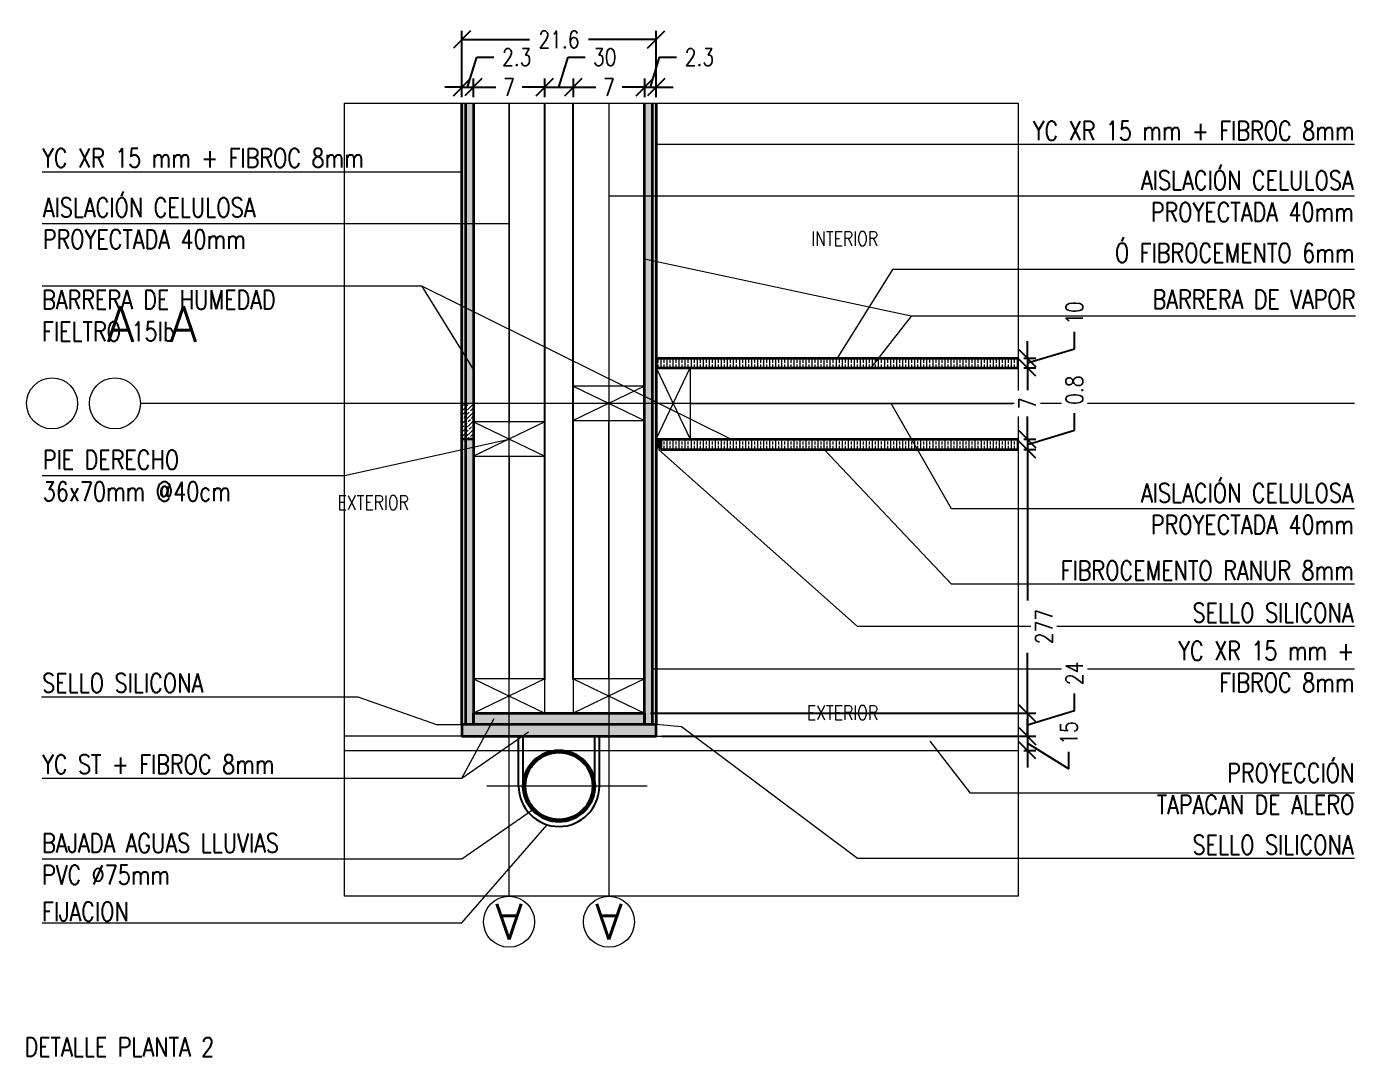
# Model space of a CAD drawing. Header units: metres. Extents: x -2 to 612, y -64 to 156.
# Drawn here: x 501.758 to 503.154, y 2.443 to 3.525 of the extents above; entities that cross this region are included whole.
import ezdxf
from ezdxf.enums import TextEntityAlignment as Align

# ---------------------------------------------------------------- set-up
doc = ezdxf.new("R2010")
doc.units = ezdxf.units.M
doc.header["$LTSCALE"] = 5
doc.header["$MEASUREMENT"] = 0
doc.layers.get('0').update_dxf_attribs({"color": 30})
doc.layers.get('DEFPOINTS').update_dxf_attribs({"color": 210})
doc.layers.add('_AUX', color=210, linetype='Continuous', lineweight=18, plot=False)
for name, color, linetype, lineweight in [('A-ANNO-DIMS', 3, 'Continuous', 18), ('A-ANNO-SYMB', 3, 'Continuous', 18), ('A-ANNO-TEXT', 3, 'Continuous', 18), ('A-DETL-PATT', 8, 'Continuous', 18), ('A-ELEV-IDEN', 3, 'Continuous', 18), ('A-ELEV-MBE2', 4, 'Continuous', 25), ('A-SECT-MCUT', 7, 'Continuous', 35), ('A-WALL-PATT', 8, 'Continuous', 18), ('A-WALL-STUD', 3, 'Continuous', 18)]:
    doc.layers.add(name, color=color, linetype=linetype, lineweight=lineweight)
doc.styles.add('E-ROMANS', font='romans.shx', dxfattribs={"width": 0.8})
doc.dimstyles.new('E-0010_TICK_18', dxfattribs={"dimscale": 0.001, "dimtxt": 18, "dimasz": 18, "dimexe": 9, "dimexo": 6, "dimgap": 9, "dimtad": 0, "dimdec": 0, "dimlfac": 1000, "dimzin": 0, "dimdsep": 46, "dimtxsty": 'E-ROMANS', "dimblk": 'OBLIQUE', "dimcen": 9, "dimclrd": 256, "dimclre": 256, "dimclrt": 256, "dimadec": 0, "dimazin": 0, "dimtfac": 1, "dimtdec": 0, "dimtmove": 1, "dimatfit": 3, "dimldrblk": 'OPEN90', "dimfxl": 1, "dimtfill": 1, "dimtolj": 1, "dimtzin": 0, "dimarcsym": 0})
pattern_1 = [(45, (0, 0.2661006), (-0.00449012806, 0.00449012806), []), (45, (-0.002245, 0.2683456), (-0.00449012806, 0.00449012806), [0.003175, -0.0015875])]
pattern_2 = [(90, (0, 0.2661006), (-0.00635, 4e-19), []), (90, (-0.003175, 0.2661006), (-0.00635, 4e-19), [0.003175, -0.0015875])]

# ---------------------------------------------------------------- blocks, each defined once
blk = doc.blocks.new('_Oblique')
at = {"color": 0, "linetype": 'ByBlock', "lineweight": -2}
blk.add_line((-0.5, -0.5), (0.5, 0.5), dxfattribs=at)
blk = doc.blocks.new('*D977')
at = {"layer": 'A-ANNO-DIMS', "lineweight": -2, "transparency": 16777216}
for p, q in [((502.8591, 3.186), (502.8591, 3.204)), ((502.8096, 3.1761), (502.8096, 3.1941)), ((502.8096, 3.1711), (502.8591, 3.186)), ((502.806, 3.1761), (502.8186, 3.1761)), ((502.8096, 3.1761), (502.8096, 3.1661)), ((502.8096, 3.1761), (502.8096, 3.1661)), ((502.806, 3.1661), (502.8186, 3.1661)), ((502.8096, 3.1661), (502.8096, 3.1481))]:
    blk.add_line(p, q, dxfattribs=at)
at = {"layer": 'DEFPOINTS', "color": 0, "transparency": 16777216}
for p in [(502.8, 3.1761), (502.8, 3.1661), (502.8096, 3.1661)]:
    blk.add_point(p, dxfattribs=at)
at = {"layer": 'A-ANNO-DIMS', "lineweight": -2, "transparency": 16777216, "xscale": 0.018, "yscale": 0.018, "zscale": 0.018}
for p, rotation in [((502.8096, 3.1761), 270), ((502.8096, 3.1661), 90)]:
    blk.add_blockref('_Oblique', p, dxfattribs=dict(at, rotation=rotation))
at = {"layer": 'A-ANNO-DIMS', "transparency": 16777216, "insert": (502.8591, 3.2236), "char_height": 0.018, "attachment_point": 5, "rotation": 90, "style": 'E-ROMANS', "bg_fill": 3, "box_fill_scale": 1.25, "bg_fill_color": 256, "bg_fill_true_color": 13158600, "bg_fill_transparency": 0}
blk.add_mtext('\\A1;10', dxfattribs=at)
blk = doc.blocks.new('_Open90')
at = {"color": 0, "linetype": 'ByBlock', "lineweight": -2}
for p, q in [((0, 0), (-1, 0)), ((-0.5, 0.5), (0, 0)), ((0, 0), (-0.5, -0.5))]:
    blk.add_line(p, q, dxfattribs=at)
blk = doc.blocks.new('*D978')
at = {"layer": 'A-ANNO-DIMS', "lineweight": -2, "transparency": 16777216}
for p, q in [((502.806, 3.1661), (502.8186, 3.1661)), ((502.8096, 3.1661), (502.8096, 3.1424)), ((502.8096, 3.0911), (502.8096, 3.1148)), ((502.806, 3.0911), (502.8186, 3.0911))]:
    blk.add_line(p, q, dxfattribs=at)
at = {"layer": 'DEFPOINTS', "color": 0, "transparency": 16777216}
for p in [(502.8, 3.1661), (502.8, 3.0911), (502.8096, 3.0911)]:
    blk.add_point(p, dxfattribs=at)
at = {"layer": 'A-ANNO-DIMS', "lineweight": -2, "transparency": 16777216, "xscale": 0.018, "yscale": 0.018, "zscale": 0.018}
for p, rotation in [((502.8096, 3.1661), 90), ((502.8096, 3.0911), 270)]:
    blk.add_blockref('_Oblique', p, dxfattribs=dict(at, rotation=rotation))
at = {"layer": 'A-ANNO-DIMS', "transparency": 16777216, "insert": (502.8096, 3.1286), "char_height": 0.018, "attachment_point": 5, "rotation": 90, "style": 'E-ROMANS', "bg_fill": 3, "box_fill_scale": 1.25, "bg_fill_color": 256, "bg_fill_true_color": 13158600, "bg_fill_transparency": 0}
blk.add_mtext('\\A1;7', dxfattribs=at)
blk = doc.blocks.new('*D979')
at = {"layer": 'A-ANNO-DIMS', "lineweight": -2, "transparency": 16777216}
for p, q in [((502.8591, 3.1005), (502.8591, 3.1185)), ((502.8096, 3.0911), (502.8096, 3.1091)), ((502.806, 3.0911), (502.8186, 3.0911)), ((502.8096, 3.0856), (502.8591, 3.1005)), ((502.8096, 3.0911), (502.8096, 3.0801)), ((502.8096, 3.0911), (502.8096, 3.0801)), ((502.806, 3.0801), (502.8186, 3.0801)), ((502.8096, 3.0801), (502.8096, 3.0621))]:
    blk.add_line(p, q, dxfattribs=at)
at = {"layer": 'DEFPOINTS', "color": 0, "transparency": 16777216}
for p in [(502.8, 3.0911), (502.8, 3.0801), (502.8096, 3.0801)]:
    blk.add_point(p, dxfattribs=at)
at = {"layer": 'A-ANNO-DIMS', "lineweight": -2, "transparency": 16777216, "xscale": 0.018, "yscale": 0.018, "zscale": 0.018}
for p, rotation in [((502.8096, 3.0911), 270), ((502.8096, 3.0801), 90)]:
    blk.add_blockref('_Oblique', p, dxfattribs=dict(at, rotation=rotation))
at = {"layer": 'A-ANNO-DIMS', "transparency": 16777216, "insert": (502.8591, 3.1426), "char_height": 0.018, "attachment_point": 5, "rotation": 90, "style": 'E-ROMANS', "bg_fill": 3, "box_fill_scale": 1.25, "bg_fill_color": 256, "bg_fill_true_color": 13158600, "bg_fill_transparency": 0}
blk.add_mtext('\\A1;0.8', dxfattribs=at)
blk = doc.blocks.new('*D980')
at = {"layer": 'A-ANNO-DIMS', "lineweight": -2, "transparency": 16777216}
for p, q in [((502.806, 3.0801), (502.8186, 3.0801)), ((502.8096, 3.0801), (502.8096, 2.9217)), ((502.8096, 2.8031), (502.8096, 2.8667)), ((502.4134, 2.8031), (502.8186, 2.8031))]:
    blk.add_line(p, q, dxfattribs=at)
at = {"layer": 'DEFPOINTS', "color": 0, "transparency": 16777216}
for p in [(502.8, 3.0801), (502.4074, 2.8031), (502.8096, 2.8031)]:
    blk.add_point(p, dxfattribs=at)
at = {"layer": 'A-ANNO-DIMS', "lineweight": -2, "transparency": 16777216, "xscale": 0.018, "yscale": 0.018, "zscale": 0.018}
for p, rotation in [((502.8096, 3.0801), 90), ((502.8096, 2.8031), 270)]:
    blk.add_blockref('_Oblique', p, dxfattribs=dict(at, rotation=rotation))
at = {"layer": 'A-ANNO-DIMS', "transparency": 16777216, "insert": (502.8271, 2.8942), "char_height": 0.018, "attachment_point": 5, "rotation": 90, "style": 'E-ROMANS', "bg_fill": 3, "box_fill_scale": 1.25, "bg_fill_color": 256, "bg_fill_true_color": 13158600, "bg_fill_transparency": 0}
blk.add_mtext('\\A1;277', dxfattribs=at)
blk = doc.blocks.new('*D27')
at = {"layer": 'A-ANNO-DIMS', "lineweight": -2, "transparency": 16777216}
for p, q in [((502.8591, 2.806), (502.8591, 2.824)), ((502.4134, 2.8031), (502.8186, 2.8031)), ((502.8096, 2.7911), (502.8591, 2.806)), ((502.8096, 2.8031), (502.8096, 2.7791)), ((502.4254, 2.7791), (502.8186, 2.7791))]:
    blk.add_line(p, q, dxfattribs=at)
at = {"layer": 'DEFPOINTS', "color": 0, "transparency": 16777216}
for p in [(502.4074, 2.8031), (502.4194, 2.7791), (502.8096, 2.7791)]:
    blk.add_point(p, dxfattribs=at)
at = {"layer": 'A-ANNO-DIMS', "lineweight": -2, "transparency": 16777216, "xscale": 0.018, "yscale": 0.018, "zscale": 0.018}
for p, rotation in [((502.8096, 2.8031), 90), ((502.8096, 2.7791), 270)]:
    blk.add_blockref('_Oblique', p, dxfattribs=dict(at, rotation=rotation))
at = {"layer": 'A-ANNO-DIMS', "transparency": 16777216, "insert": (502.8591, 2.845), "char_height": 0.018, "attachment_point": 5, "rotation": 90, "style": 'E-ROMANS', "bg_fill": 3, "box_fill_scale": 1.25, "bg_fill_color": 256, "bg_fill_true_color": 13158600, "bg_fill_transparency": 0}
blk.add_mtext('\\A1;24', dxfattribs=at)
blk = doc.blocks.new('*D981')
at = {"layer": 'A-ANNO-DIMS', "lineweight": -2, "transparency": 16777216}
for p, q in [((502.8096, 2.7791), (502.8096, 2.7971)), ((502.4254, 2.7791), (502.8186, 2.7791)), ((502.8096, 2.7791), (502.8096, 2.7641)), ((502.8096, 2.7791), (502.8096, 2.7641)), ((502.8096, 2.7716), (502.8533, 2.7446)), ((502.806, 2.7641), (502.8186, 2.7641)), ((502.8096, 2.7641), (502.8096, 2.7461)), ((502.8533, 2.7446), (502.8533, 2.7626))]:
    blk.add_line(p, q, dxfattribs=at)
at = {"layer": 'DEFPOINTS', "color": 0, "transparency": 16777216}
for p in [(502.4194, 2.7791), (502.8, 2.7641), (502.8096, 2.7641)]:
    blk.add_point(p, dxfattribs=at)
at = {"layer": 'A-ANNO-DIMS', "lineweight": -2, "transparency": 16777216, "xscale": 0.018, "yscale": 0.018, "zscale": 0.018}
for p, rotation in [((502.8096, 2.7791), 270), ((502.8096, 2.7641), 90)]:
    blk.add_blockref('_Oblique', p, dxfattribs=dict(at, rotation=rotation))
at = {"layer": 'A-ANNO-DIMS', "transparency": 16777216, "insert": (502.8533, 2.7823), "char_height": 0.018, "attachment_point": 5, "rotation": 90, "style": 'E-ROMANS', "bg_fill": 3, "box_fill_scale": 1.25, "bg_fill_color": 256, "bg_fill_true_color": 13158600, "bg_fill_transparency": 0}
blk.add_mtext('\\A1;15', dxfattribs=at)
blk = doc.blocks.new('*D28')
at = {"layer": 'A-ANNO-DIMS', "lineweight": -2, "transparency": 16777216}
for p, q in [((502.2213, 3.4609), (502.2308, 3.4924)), ((502.2308, 3.4924), (502.2488, 3.4924)), ((502.2153, 3.4502), (502.2153, 3.4699)), ((502.2273, 3.4502), (502.2273, 3.4699)), ((502.2153, 3.4609), (502.1973, 3.4609)), ((502.2153, 3.4609), (502.2273, 3.4609)), ((502.2153, 3.4609), (502.2273, 3.4609)), ((502.2273, 3.4609), (502.2453, 3.4609))]:
    blk.add_line(p, q, dxfattribs=at)
at = {"layer": 'DEFPOINTS', "color": 0, "transparency": 16777216}
for p in [(502.2273, 3.4609), (502.2153, 3.4442), (502.2273, 3.4442)]:
    blk.add_point(p, dxfattribs=at)
at = {"layer": 'A-ANNO-DIMS', "lineweight": -2, "transparency": 16777216, "xscale": 0.018, "yscale": 0.018, "zscale": 0.018}
blk.add_blockref('_Oblique', (502.2153, 3.4609), dxfattribs=at)
at = {"layer": 'A-ANNO-DIMS', "lineweight": -2, "transparency": 16777216, "xscale": 0.018, "yscale": 0.018, "zscale": 0.018, "rotation": 180}
blk.add_blockref('_Oblique', (502.2273, 3.4609), dxfattribs=at)
at = {"layer": 'A-ANNO-DIMS', "transparency": 16777216, "insert": (502.2729, 3.4924), "char_height": 0.018, "attachment_point": 5, "style": 'E-ROMANS', "bg_fill": 3, "box_fill_scale": 1.25, "bg_fill_color": 256, "bg_fill_true_color": 13158600, "bg_fill_transparency": 0}
blk.add_mtext('\\A1;2.3', dxfattribs=at)
blk = doc.blocks.new('*D982')
at = {"layer": 'A-ANNO-DIMS', "lineweight": -2, "transparency": 16777216}
for p, q in [((502.2273, 3.4502), (502.2273, 3.4699)), ((502.3023, 3.4502), (502.3023, 3.4699)), ((502.2273, 3.4609), (502.251, 3.4609)), ((502.3023, 3.4609), (502.2786, 3.4609))]:
    blk.add_line(p, q, dxfattribs=at)
at = {"layer": 'DEFPOINTS', "color": 0, "transparency": 16777216}
for p in [(502.3023, 3.4609), (502.2273, 3.4442), (502.3023, 3.4442)]:
    blk.add_point(p, dxfattribs=at)
at = {"layer": 'A-ANNO-DIMS', "lineweight": -2, "transparency": 16777216, "xscale": 0.018, "yscale": 0.018, "zscale": 0.018, "rotation": 180}
blk.add_blockref('_Oblique', (502.2273, 3.4609), dxfattribs=at)
at = {"layer": 'A-ANNO-DIMS', "lineweight": -2, "transparency": 16777216, "xscale": 0.018, "yscale": 0.018, "zscale": 0.018}
blk.add_blockref('_Oblique', (502.3023, 3.4609), dxfattribs=at)
at = {"layer": 'A-ANNO-DIMS', "transparency": 16777216, "insert": (502.2648, 3.4609), "char_height": 0.018, "attachment_point": 5, "style": 'E-ROMANS', "bg_fill": 3, "box_fill_scale": 1.25, "bg_fill_color": 256, "bg_fill_true_color": 13158600, "bg_fill_transparency": 0}
blk.add_mtext('\\A1;7', dxfattribs=at)
blk = doc.blocks.new('*D983')
at = {"layer": 'A-ANNO-DIMS', "lineweight": -2, "transparency": 16777216}
for p, q in [((502.3173, 3.4609), (502.3268, 3.4924)), ((502.3268, 3.4924), (502.3448, 3.4924)), ((502.3023, 3.4502), (502.3023, 3.4699)), ((502.3324, 3.4502), (502.3324, 3.4699)), ((502.3023, 3.4609), (502.3324, 3.4609))]:
    blk.add_line(p, q, dxfattribs=at)
at = {"layer": 'DEFPOINTS', "color": 0, "transparency": 16777216}
for p in [(502.3324, 3.4609), (502.3023, 3.4442), (502.3324, 3.4442)]:
    blk.add_point(p, dxfattribs=at)
at = {"layer": 'A-ANNO-DIMS', "lineweight": -2, "transparency": 16777216, "xscale": 0.018, "yscale": 0.018, "zscale": 0.018, "rotation": 180}
blk.add_blockref('_Oblique', (502.3023, 3.4609), dxfattribs=at)
at = {"layer": 'A-ANNO-DIMS', "lineweight": -2, "transparency": 16777216, "xscale": 0.018, "yscale": 0.018, "zscale": 0.018}
blk.add_blockref('_Oblique', (502.3324, 3.4609), dxfattribs=at)
at = {"layer": 'A-ANNO-DIMS', "transparency": 16777216, "insert": (502.3654, 3.4924), "char_height": 0.018, "attachment_point": 5, "style": 'E-ROMANS', "bg_fill": 3, "box_fill_scale": 1.25, "bg_fill_color": 256, "bg_fill_true_color": 13158600, "bg_fill_transparency": 0}
blk.add_mtext('\\A1;30', dxfattribs=at)
blk = doc.blocks.new('*D29')
at = {"layer": 'A-ANNO-DIMS', "lineweight": -2, "transparency": 16777216}
for p, q in [((502.3324, 3.4502), (502.3324, 3.4699)), ((502.4074, 3.4502), (502.4074, 3.4699)), ((502.3324, 3.4609), (502.3561, 3.4609)), ((502.4074, 3.4609), (502.3837, 3.4609))]:
    blk.add_line(p, q, dxfattribs=at)
at = {"layer": 'DEFPOINTS', "color": 0, "transparency": 16777216}
for p in [(502.4074, 3.4609), (502.3324, 3.4442), (502.4074, 3.4442)]:
    blk.add_point(p, dxfattribs=at)
at = {"layer": 'A-ANNO-DIMS', "lineweight": -2, "transparency": 16777216, "xscale": 0.018, "yscale": 0.018, "zscale": 0.018, "rotation": 180}
blk.add_blockref('_Oblique', (502.3324, 3.4609), dxfattribs=at)
at = {"layer": 'A-ANNO-DIMS', "lineweight": -2, "transparency": 16777216, "xscale": 0.018, "yscale": 0.018, "zscale": 0.018}
blk.add_blockref('_Oblique', (502.4074, 3.4609), dxfattribs=at)
at = {"layer": 'A-ANNO-DIMS', "transparency": 16777216, "insert": (502.3699, 3.4609), "char_height": 0.018, "attachment_point": 5, "style": 'E-ROMANS', "bg_fill": 3, "box_fill_scale": 1.25, "bg_fill_color": 256, "bg_fill_true_color": 13158600, "bg_fill_transparency": 0}
blk.add_mtext('\\A1;7', dxfattribs=at)
blk = doc.blocks.new('*D30')
at = {"layer": 'A-ANNO-DIMS', "lineweight": -2, "transparency": 16777216}
for p, q in [((502.4134, 3.4609), (502.4228, 3.4924)), ((502.4228, 3.4924), (502.4408, 3.4924)), ((502.4074, 3.4502), (502.4074, 3.4699)), ((502.4194, 3.4502), (502.4194, 3.4699)), ((502.4074, 3.4609), (502.3894, 3.4609)), ((502.4074, 3.4609), (502.4194, 3.4609)), ((502.4074, 3.4609), (502.4194, 3.4609)), ((502.4194, 3.4609), (502.4374, 3.4609))]:
    blk.add_line(p, q, dxfattribs=at)
at = {"layer": 'DEFPOINTS', "color": 0, "transparency": 16777216}
for p in [(502.4194, 3.4609), (502.4074, 3.4442), (502.4194, 3.4442)]:
    blk.add_point(p, dxfattribs=at)
at = {"layer": 'A-ANNO-DIMS', "lineweight": -2, "transparency": 16777216, "xscale": 0.018, "yscale": 0.018, "zscale": 0.018}
blk.add_blockref('_Oblique', (502.4074, 3.4609), dxfattribs=at)
at = {"layer": 'A-ANNO-DIMS', "lineweight": -2, "transparency": 16777216, "xscale": 0.018, "yscale": 0.018, "zscale": 0.018, "rotation": 180}
blk.add_blockref('_Oblique', (502.4194, 3.4609), dxfattribs=at)
at = {"layer": 'A-ANNO-DIMS', "transparency": 16777216, "insert": (502.4649, 3.4924), "char_height": 0.018, "attachment_point": 5, "style": 'E-ROMANS', "bg_fill": 3, "box_fill_scale": 1.25, "bg_fill_color": 256, "bg_fill_true_color": 13158600, "bg_fill_transparency": 0}
blk.add_mtext('\\A1;2.3', dxfattribs=at)
blk = doc.blocks.new('*D31')
at = {"layer": 'A-ANNO-DIMS', "lineweight": -2, "transparency": 16777216}
for p, q in [((502.2153, 3.4502), (502.2153, 3.52)), ((502.4194, 3.4502), (502.4194, 3.52)), ((502.2153, 3.511), (502.2864, 3.511)), ((502.4194, 3.511), (502.3483, 3.511))]:
    blk.add_line(p, q, dxfattribs=at)
at = {"layer": 'DEFPOINTS', "color": 0, "transparency": 16777216}
for p in [(502.4194, 3.511), (502.2153, 3.4442), (502.4194, 3.4442)]:
    blk.add_point(p, dxfattribs=at)
at = {"layer": 'A-ANNO-DIMS', "lineweight": -2, "transparency": 16777216, "xscale": 0.018, "yscale": 0.018, "zscale": 0.018, "rotation": 180}
blk.add_blockref('_Oblique', (502.2153, 3.511), dxfattribs=at)
at = {"layer": 'A-ANNO-DIMS', "lineweight": -2, "transparency": 16777216, "xscale": 0.018, "yscale": 0.018, "zscale": 0.018}
blk.add_blockref('_Oblique', (502.4194, 3.511), dxfattribs=at)
at = {"layer": 'A-ANNO-DIMS', "transparency": 16777216, "insert": (502.3173, 3.511), "char_height": 0.018, "attachment_point": 5, "style": 'E-ROMANS', "bg_fill": 3, "box_fill_scale": 1.25, "bg_fill_color": 256, "bg_fill_true_color": 13158600, "bg_fill_transparency": 0}
blk.add_mtext('\\A1;21.6', dxfattribs=at)

msp = doc.modelspace()

# ---------------------------------------------------------------- hatches: boundary and pattern name
at = {"layer": 'A-DETL-PATT'}
h = msp.add_hatch(dxfattribs=at)
h.set_pattern_fill('BRASS', color=256, scale=0.001, angle=45, style=0)
h.set_pattern_definition(pattern_1)
h.paths.add_polyline_path([(502.41935, 3.44423), (502.40735, 3.44423), (502.40735, 3.12863), (502.41935, 3.12863)])
h.paths.add_polyline_path([(502.41935, 3.12863), (502.40735, 3.12863), (502.40735, 2.85314), (502.40735, 2.85314), (502.40735, 2.80314), (502.40735, 2.79114), (502.41935, 2.79114)])
h.paths.add_polyline_path([(502.40735, 2.80314), (502.36985, 2.80314), (502.36985, 2.79114), (502.40735, 2.79114)])
h.paths.add_polyline_path([(502.36985, 2.80314), (502.26481, 2.80314), (502.26481, 2.79114), (502.36985, 2.79114)])
h.paths.add_polyline_path([(502.26481, 2.80314), (502.22731, 2.80314), (502.22731, 2.79114), (502.26481, 2.79114)])
h.paths.add_polyline_path([(502.26481, 2.79114), (502.22731, 2.79114), (502.21531, 2.79114), (502.21531, 2.77914), (502.26481, 2.77914)])
h.paths.add_polyline_path([(502.36985, 2.79114), (502.26481, 2.79114), (502.26481, 2.77914), (502.36985, 2.77914)])
h.paths.add_polyline_path([(502.41935, 2.79114), (502.40735, 2.79114), (502.36985, 2.79114), (502.36985, 2.77914), (502.41935, 2.77914)])
h.paths.add_polyline_path([(502.22731, 3.09114), (502.21531, 3.09114), (502.21531, 2.79114), (502.22731, 2.79114), (502.22731, 2.80314), (502.22731, 2.85314), (502.22731, 2.85314)])
h.paths.add_polyline_path([(502.22731, 3.44423), (502.21531, 3.44423), (502.21531, 3.12863), (502.22731, 3.12863)])
h = msp.add_hatch(dxfattribs=at)
h.set_pattern_fill('BRASS', color=256, scale=0.001, angle=90, style=0)
h.set_pattern_definition(pattern_2)
h.paths.add_polyline_path([(502.79996, 3.17613), (502.41935, 3.17613), (502.41935, 3.16613), (502.79996, 3.16613)])
h = msp.add_hatch(dxfattribs=at)
h.set_pattern_fill('BRASS', color=256, scale=0.001, angle=45, style=0)
h.set_pattern_definition(pattern_1)
h.paths.add_polyline_path([(502.22731, 3.12863), (502.21531, 3.12863), (502.21531, 3.09114), (502.22731, 3.09114)])
msp.add_hatch(color=256, dxfattribs=at).paths.add_polyline_path([(502.42435, 3.09113), (502.41935, 3.09113), (502.41935, 3.08013, -1), (502.42435, 3.08013)])
h = msp.add_hatch(dxfattribs=at)
h.set_pattern_fill('BRASS', color=256, scale=0.001, angle=90, style=0)
h.set_pattern_definition(pattern_2)
h.paths.add_polyline_path([(502.79996, 3.09113), (502.42435, 3.09113), (502.42435, 3.08013), (502.79996, 3.08013)])

# ---------------------------------------------------------------- linework, layer by layer
at = {"layer": '_AUX'}
msp.add_lwpolyline([(502.09188, 3.44423), (502.79996, 3.44423), (502.79996, 2.61089), (502.09188, 2.61089)], close=True, dxfattribs=at)
msp.add_lwpolyline([(502.41, 2.72664), (502.24148, 2.72664)], dxfattribs=at)
at = {"layer": 'A-ANNO-SYMB', "ltscale": 10}
for p, q in [((502.26481, 2.61089), (502.26481, 3.44423)), ((502.36985, 3.44423), (502.36985, 2.61089)), ((503.15333, 3.12863), (501.87736, 3.12863))]:
    msp.add_line(p, q, dxfattribs=at)
at = {"layer": 'A-ANNO-SYMB'}
for centre in [(501.7845, 3.12863), (501.85055, 3.12863), (502.26481, 2.58407), (502.36985, 2.58407)]:
    msp.add_circle(centre, 0.02682, dxfattribs=at)
at = {"layer": 'A-ANNO-TEXT'}
for p, q in [((502.68748, 3.22021), (502.40735, 3.28019)), ((502.17264, 3.2521), (502.22731, 3.16394))]:
    msp.add_line(p, q, dxfattribs=at)
for points in [[(503.15333, 3.40048), (502.80771, 3.40048), (502.41935, 3.40048)], [(501.77395, 3.37194), (502.09188, 3.37194), (502.21531, 3.37194)], [(503.15333, 3.3463), (502.80771, 3.3463), (502.36985, 3.3463)], [(501.77395, 3.31777), (502.09188, 3.31777), (502.26481, 3.31777)], [(502.66803, 3.26944), (502.60966, 3.17613)], [(503.15333, 3.26944), (502.80771, 3.26944), (502.66803, 3.26944)], [(501.77395, 3.2521), (502.09188, 3.2521), (502.17264, 3.2521)], [(502.68748, 3.22021), (502.64495, 3.16613)], [(502.73005, 3.01788), (502.66638, 3.12863)], [(501.77395, 3.05276), (502.09188, 3.05276), (502.26481, 3.09112)], [(502.631, 2.89417), (502.42195, 3.08013)], [(502.73005, 2.93864), (502.59617, 3.08013)], [(503.15333, 3.01788), (502.80771, 3.01788), (502.73005, 3.01788)], [(503.15333, 2.93864), (502.80771, 2.93864), (502.73005, 2.93864)], [(503.15333, 2.89417), (502.80771, 2.89417), (502.631, 2.89417)], [(503.15333, 2.8496), (502.80771, 2.8496), (502.41507, 2.8496)], [(501.77326, 2.82041), (501.82696, 2.82041), (502.10576, 2.82041)], [(502.10576, 2.82041), (502.18852, 2.79114), (502.21531, 2.79114)], [(502.21531, 2.73493), (502.2492, 2.79758)], [(502.21531, 2.73493), (502.28532, 2.78359)], [(502.7497, 2.71918), (502.70752, 2.77394)], [(501.77395, 2.73493), (502.09188, 2.73493), (502.21531, 2.73493)], [(503.15333, 2.71918), (502.80771, 2.71918), (502.7497, 2.71918)], [(502.21531, 2.65001), (502.28946, 2.70155)], [(502.21531, 2.58281), (502.30505, 2.68595)], [(501.77395, 2.65001), (502.09188, 2.65001), (502.21531, 2.65001)], [(503.15333, 2.65045), (502.80771, 2.65045), (502.631, 2.65045)], [(501.77395, 2.58281), (502.09188, 2.58281), (502.21531, 2.58281)]]:
    msp.add_lwpolyline(points, dxfattribs=at)
at = {"layer": 'A-ELEV-IDEN', "ltscale": 10}
for points in [[(502.21531, 2.77914), (502.09188, 2.77914)], [(502.41935, 2.77914), (502.79996, 2.77914)], [(502.09188, 2.76414), (502.79996, 2.76414)]]:
    msp.add_lwpolyline(points, dxfattribs=at)
at = {"layer": 'A-ELEV-MBE2'}
for p, q in [((502.30231, 2.83864), (502.30231, 3.44423)), ((502.33235, 2.83864), (502.33235, 3.44423)), ((502.33235, 2.83863), (502.33235, 3.44423))]:
    msp.add_line(p, q, dxfattribs=at)
for points in [[(502.27483, 2.72664), (502.27483, 2.77914)], [(502.27983, 2.72664), (502.27983, 2.77914)], [(502.35483, 2.72664), (502.35483, 2.77914)], [(502.35983, 2.72664), (502.35983, 2.77914)]]:
    msp.add_lwpolyline(points, dxfattribs=at)
msp.add_arc((502.31733, 2.72664), 0.0425, 180, 0, dxfattribs=at)
at = {"layer": 'A-SECT-MCUT'}
for p, q in [((502.21531, 2.79114), (502.21531, 3.44423)), ((502.21931, 2.79114), (502.21931, 3.44423)), ((502.22731, 3.44423), (502.22731, 2.79114)), ((502.40735, 2.79114), (502.40735, 3.44423)), ((502.41535, 3.44423), (502.41535, 2.79114)), ((502.41935, 3.44423), (502.41935, 2.79114)), ((502.22731, 2.80314), (502.40735, 2.80314)), ((502.22731, 2.79114), (502.22731, 2.80314)), ((502.40735, 2.80314), (502.40735, 2.79114)), ((502.22731, 2.79114), (502.21531, 2.79114)), ((502.40735, 2.79114), (502.22731, 2.79114)), ((502.41935, 2.79114), (502.40735, 2.79114))]:
    msp.add_line(p, q, dxfattribs=at)
for points in [[(502.41935, 3.17613), (502.79996, 3.17613)], [(502.41935, 3.16613), (502.79996, 3.16613)], [(502.22731, 3.09114), (502.21531, 3.09114)], [(502.41935, 3.09113), (502.79996, 3.09113)], [(502.42435, 3.09113), (502.42435, 3.08013)], [(502.42435, 3.08013), (502.79996, 3.08013)], [(502.21531, 2.79114), (502.21531, 2.77914), (502.41935, 2.77914), (502.41935, 2.79114)]]:
    msp.add_lwpolyline(points, dxfattribs=at)
for radius in [0.0375, 0.0355]:
    msp.add_circle((502.31733, 2.72664), radius, dxfattribs=at)
at = {"layer": 'A-WALL-PATT', "ltscale": 0.1}
for p, q in [((502.26481, 3.44423), (502.26481, 3.10912)), ((502.36985, 3.44423), (502.36985, 3.14663)), ((502.45535, 3.12863), (502.79435, 3.12863)), ((502.36985, 2.83914), (502.36985, 3.11063)), ((502.26481, 3.07312), (502.26481, 2.83914))]:
    msp.add_line(p, q, dxfattribs=at)
at = {"layer": 'A-WALL-STUD'}
for p, q in [((502.40735, 3.14663), (502.33235, 3.11063)), ((502.33235, 3.14663), (502.40735, 3.11063)), ((502.30231, 3.10912), (502.22731, 3.07312)), ((502.22731, 3.10912), (502.30231, 3.07312)), ((502.30231, 2.83914), (502.22731, 2.80314)), ((502.22731, 2.83914), (502.30231, 2.80314))]:
    msp.add_line(p, q, dxfattribs=at)
for points in [[(502.40735, 3.14663), (502.33235, 3.14663), (502.33235, 3.11063), (502.40735, 3.11063)], [(502.30231, 3.10912), (502.22731, 3.10912), (502.22731, 3.07312), (502.30231, 3.07312)], [(502.30231, 2.83914), (502.22731, 2.83914), (502.22731, 2.80314), (502.30231, 2.80314)]]:
    msp.add_lwpolyline(points, close=True, dxfattribs=at)

# ---------------------------------------------------------------- texts
at = {"layer": 'A-ANNO-TEXT', "style": 'E-ROMANS'}
for s, insert, char_height, attachment_point in [('YC XR 15 mm + FIBROC 8mm', (503.15333, 3.40505), 0.02, 9), ('YC XR 15 mm + FIBROC 8mm', (501.77395, 3.37651), 0.02, 7), ('AISLACIÓN CELULOSA\\PPROYECTADA 40mm', (503.15258, 3.3463), 0.02, 6), ('AISLACIÓN CELULOSA\\PPROYECTADA 40mm', (501.7747, 3.31777), 0.02, 4), ('INTERIOR', (502.65287, 3.29419), 0.015, 9), ('Ó FIBROCEMENTO 6mm', (503.15333, 3.27674), 0.02, 9), ('BARRERA DE HUMEDAD\\PFIELTRO 15lb', (501.77395, 3.24753), 0.02, 1), ('BARRERA DE VAPOR', (503.15446, 3.24801), 0.02, 3), ('PIE DERECHO\\P36x70mm @40cm', (501.7747, 3.05276), 0.02, 4), ('AISLACIÓN CELULOSA\\PPROYECTADA 40mm', (503.15258, 3.01788), 0.02, 6), ('EXTERIOR', (502.15958, 3.01695), 0.015, 9), ('FIBROCEMENTO RANUR 8mm', (503.15258, 2.95308), 0.02, 6), ('SELLO SILICONA', (503.15258, 2.9086), 0.02, 6), ('YC XR 15 mm + \\PFIBROC 8mm', (503.15333, 2.82537), 0.02, 9), ('SELLO SILICONA', (501.774, 2.83484), 0.02, 4), ('EXTERIOR', (502.65287, 2.79615), 0.015, 9), ('YC ST + FIBROC 8mm', (501.77395, 2.7395), 0.02, 7), ('PROYECCIÓN\\PTAPACAN DE ALERO', (503.15333, 2.72375), 0.02, 6), ('BAJADA AGUAS LLUVIAS\\PPVC %%C75mm', (501.77395, 2.65001), 0.02, 4), ('SELLO SILICONA', (503.15258, 2.66488), 0.02, 6), ('FIJACION', (501.77395, 2.58481), 0.02, 7), ('DETALLE PLANTA 2', (501.75539, 2.45259), 0.02, 4)]:
    msp.add_mtext(s, dxfattribs=dict(at, insert=insert, char_height=char_height, attachment_point=attachment_point))
for p in [(501.85648, 3.21197), (501.92253, 3.21197)]:
    msp.add_attdef('A', text='0.00', height=0.0375, dxfattribs=at).set_placement(p, align=Align.MIDDLE_CENTER)
for p in [(502.26481, 2.58407), (502.36985, 2.58407)]:
    msp.add_attdef('A', text='0.00', height=0.0375, rotation=180, dxfattribs=at).set_placement(p, align=Align.MIDDLE_CENTER)

# ---------------------------------------------------------------- next in the draw order: dimensions: what is measured, and where the dimension line sits
at = {"layer": 'A-ANNO-DIMS'}
dim = msp.add_linear_dim(base=(502.22731, 3.46093), p1=(502.21531, 3.44423), p2=(502.22731, 3.44423), text='2.3', dimstyle='E-0010_TICK_18', dxfattribs=at)
dim.commit()
dim.dimension.update_dxf_attribs({"geometry": '*D28', "text_midpoint": (502.25776, 3.49243)})
dim = msp.add_linear_dim(base=(502.80957, 3.16613), p1=(502.79996, 3.17613), p2=(502.79996, 3.16613), angle=90, dimstyle='E-0010_TICK_18', dxfattribs=at)
dim.commit()
dim.dimension.update_dxf_attribs({"geometry": '*D977', "text_midpoint": (502.85907, 3.21298)})

# ---------------------------------------------------------------- next in the draw order: linework, layer by layer
at = {"layer": 'A-ANNO-TEXT'}
msp.add_lwpolyline([(503.15446, 3.22021), (502.82716, 3.22021), (502.68748, 3.22021)], dxfattribs=at)

# ---------------------------------------------------------------- next in the draw order: dimensions: what is measured, and where the dimension line sits
at = {"layer": 'A-ANNO-DIMS'}
dim = msp.add_linear_dim(base=(502.30231, 3.46093), p1=(502.22731, 3.44423), p2=(502.30231, 3.44423), text='7', dimstyle='E-0010_TICK_18', dxfattribs=at)
dim.commit()
dim.dimension.update_dxf_attribs({"geometry": '*D982', "text_midpoint": (502.26481, 3.46093)})
dim = msp.add_linear_dim(base=(502.80957, 3.09113), p1=(502.79996, 3.16613), p2=(502.79996, 3.09113), angle=90, text='7', dimstyle='E-0010_TICK_18', dxfattribs=at)
dim.commit()
dim.dimension.update_dxf_attribs({"geometry": '*D978', "text_midpoint": (502.80957, 3.12863)})

# ---------------------------------------------------------------- next in the draw order: dimensions: what is measured, and where the dimension line sits
dim = msp.add_linear_dim(base=(502.33235, 3.46093), p1=(502.30231, 3.44423), p2=(502.33235, 3.44423), dimstyle='E-0010_TICK_18', dxfattribs=at)
dim.commit()
dim.dimension.update_dxf_attribs({"geometry": '*D983', "text_midpoint": (502.35378, 3.49243)})
dim = msp.add_linear_dim(base=(502.80957, 3.08013), p1=(502.79996, 3.09113), p2=(502.79996, 3.08013), angle=90, text='0.8', dimstyle='E-0010_TICK_18', dxfattribs=at)
dim.commit()
dim.dimension.update_dxf_attribs({"geometry": '*D979', "text_midpoint": (502.85907, 3.12748)})

# ---------------------------------------------------------------- next in the draw order: dimensions: what is measured, and where the dimension line sits
dim = msp.add_linear_dim(base=(502.40735, 3.46093), p1=(502.33235, 3.44423), p2=(502.40735, 3.44423), text='7', dimstyle='E-0010_TICK_18', dxfattribs=at)
dim.commit()
dim.dimension.update_dxf_attribs({"geometry": '*D29', "text_midpoint": (502.36985, 3.46093)})
dim = msp.add_linear_dim(base=(502.80957, 2.80314), p1=(502.79996, 3.08013), p2=(502.40735, 2.80314), angle=90, dimstyle='E-0010_TICK_18', dxfattribs=at)
dim.commit()
dim.dimension.update_dxf_attribs({"geometry": '*D980', "text_midpoint": (502.82707, 2.89417), "dimtype": 160})

# ---------------------------------------------------------------- next in the draw order: linework, layer by layer
at = {"layer": 'A-ANNO-TEXT'}
msp.add_line((502.17264, 3.2521), (502.49814, 3.09113), dxfattribs=at)
at = {"layer": 'A-SECT-MCUT'}
msp.add_arc((502.42185, 3.08013), 0.0025, 0, 180, dxfattribs=at)
at = {"layer": 'A-WALL-STUD'}
for p, q in [((502.41935, 3.09113), (502.45535, 3.16613)), ((502.41935, 3.16613), (502.45535, 3.09113))]:
    msp.add_line(p, q, dxfattribs=at)
msp.add_lwpolyline([(502.41935, 3.09113), (502.41935, 3.16613), (502.45535, 3.16613), (502.45535, 3.09113)], close=True, dxfattribs=at)

# ---------------------------------------------------------------- next in the draw order: dimensions: what is measured, and where the dimension line sits
at = {"layer": 'A-ANNO-DIMS'}
dim = msp.add_linear_dim(base=(502.41935, 3.46093), p1=(502.40735, 3.44423), p2=(502.41935, 3.44423), text='2.3', dimstyle='E-0010_TICK_18', dxfattribs=at)
dim.commit()
dim.dimension.update_dxf_attribs({"geometry": '*D30', "text_midpoint": (502.4498, 3.49243)})
dim = msp.add_linear_dim(base=(502.80957, 2.77914), p1=(502.40735, 2.80314), p2=(502.41935, 2.77914), angle=90, dimstyle='E-0010_TICK_18', dxfattribs=at)
dim.commit()
dim.dimension.update_dxf_attribs({"geometry": '*D27', "text_midpoint": (502.85907, 2.83299)})

# ---------------------------------------------------------------- next in the draw order: linework, layer by layer
at = {"layer": 'A-WALL-STUD'}
for p, q in [((502.40735, 2.83914), (502.33235, 2.80314)), ((502.33235, 2.83914), (502.40735, 2.80314))]:
    msp.add_line(p, q, dxfattribs=at)
msp.add_lwpolyline([(502.40735, 2.83914), (502.33235, 2.83914), (502.33235, 2.80314), (502.40735, 2.80314)], close=True, dxfattribs=at)

# ---------------------------------------------------------------- next in the draw order: dimensions: what is measured, and where the dimension line sits
at = {"layer": 'A-ANNO-DIMS'}
dim = msp.add_linear_dim(base=(502.41935, 3.51102), p1=(502.21531, 3.44423), p2=(502.41935, 3.44423), text='21.6', dimstyle='E-0010_TICK_18', dxfattribs=at)
dim.commit()
dim.dimension.update_dxf_attribs({"geometry": '*D31', "text_midpoint": (502.31733, 3.51102)})
dim = msp.add_linear_dim(base=(502.80957, 2.76414), p1=(502.41935, 2.77914), p2=(502.79996, 2.76414), angle=90, dimstyle='E-0010_TICK_18', dxfattribs=at)
dim.commit()
dim.dimension.update_dxf_attribs({"geometry": '*D981', "text_midpoint": (502.85326, 2.77164), "dimtype": 160})

# ---------------------------------------------------------------- next in the draw order: linework, layer by layer
at = {"layer": 'A-ANNO-TEXT'}
msp.add_lwpolyline([(502.631, 2.65045), (502.44615, 2.78868), (502.41935, 2.79114)], dxfattribs=at)

doc.saveas('drawing.dxf')
